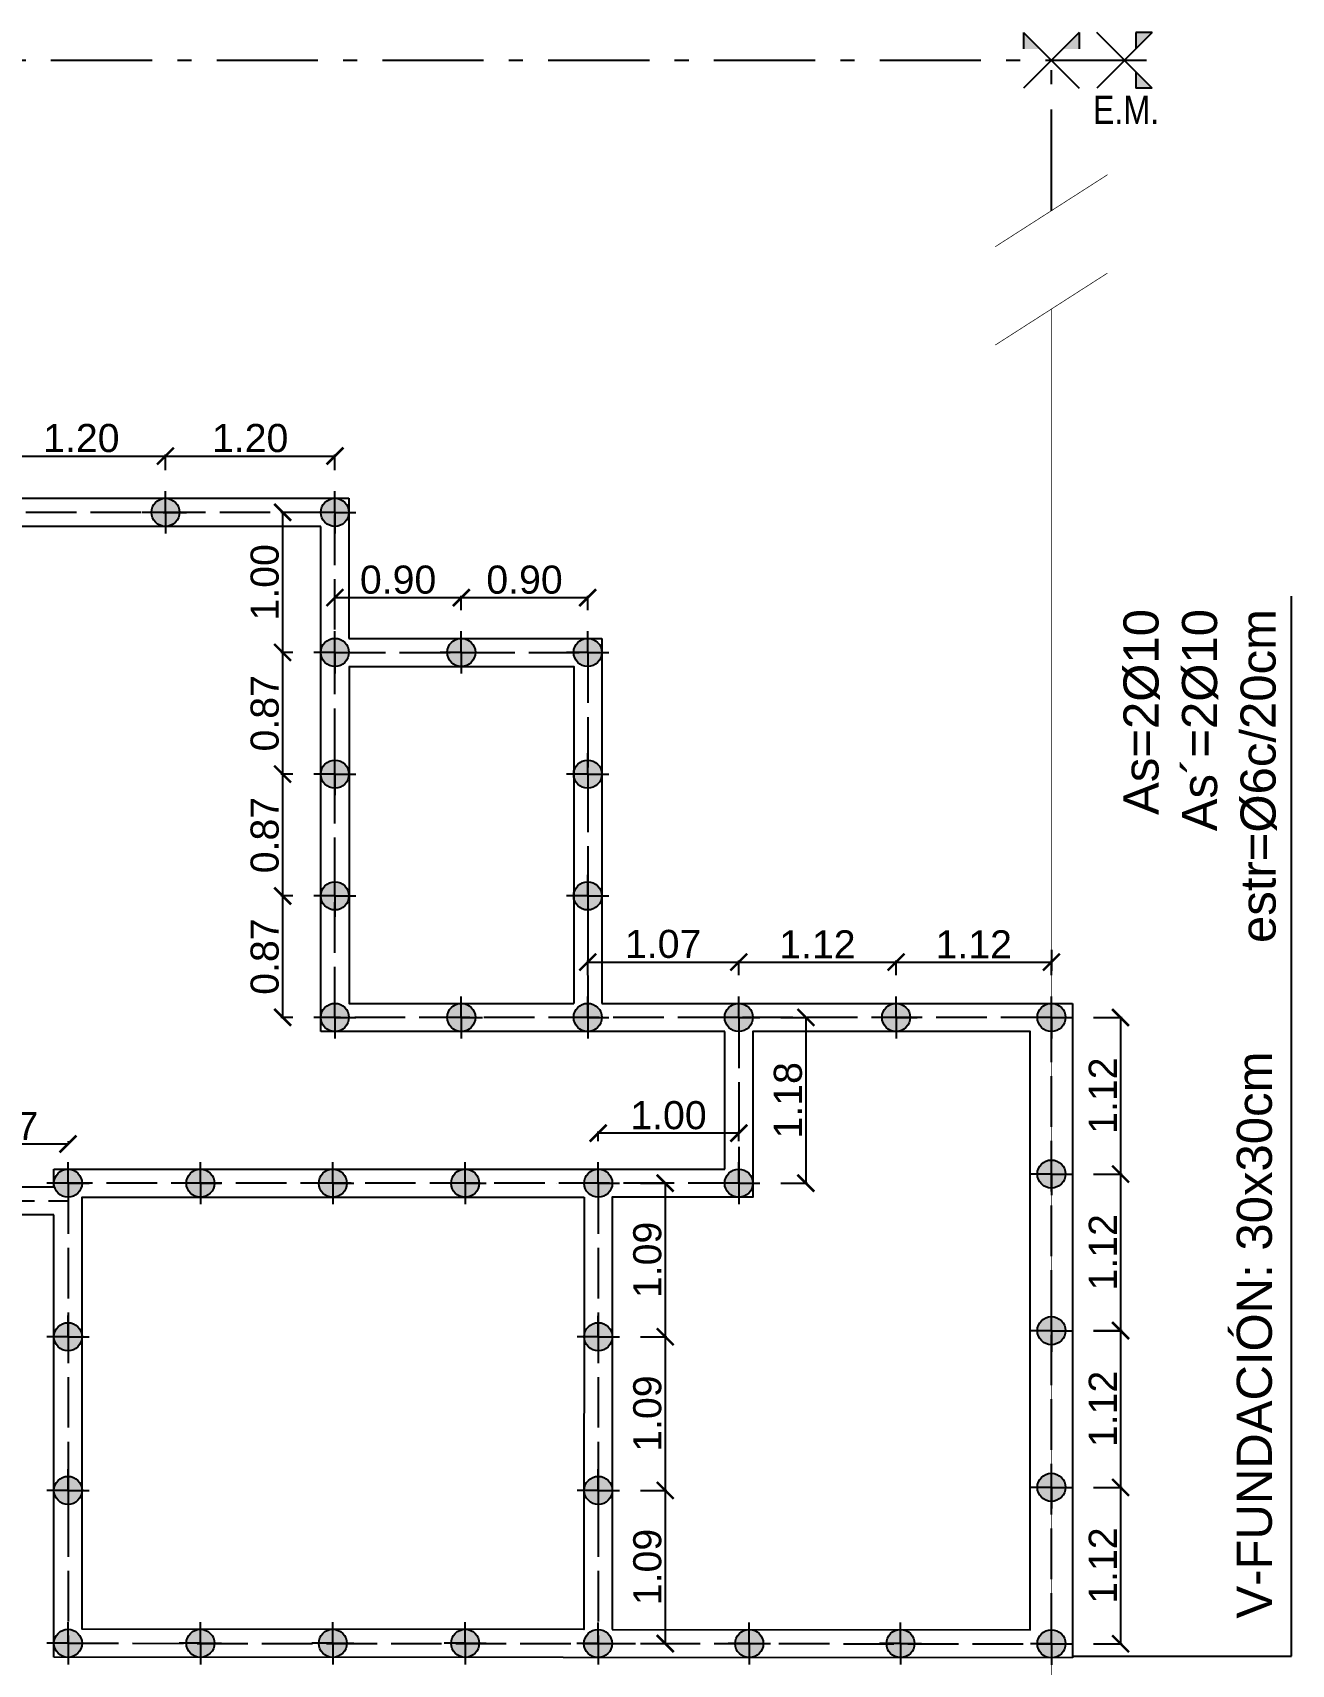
# Model space of a CAD drawing. Header units: millimetres. Extents: x 141 to 475, y -20 to 129.
# Drawn here: x 298.39 to 307.35, y 84.43 to 96.04 of the extents above; entities that cross this region are included whole.
import ezdxf

# ---------------------------------------------------------------- set-up
doc = ezdxf.new("R2010")
doc.units = ezdxf.units.MM
doc.header["$LTSCALE"] = 0.1
doc.header["$MEASUREMENT"] = 0
doc.header["$PDMODE"] = 3
doc.header["$PDSIZE"] = 0.1
for name, pattern in [('ACAD_ISO02W100', [15, 12, -3]), ('ACAD_ISO04W100', [30, 24, -3, 0, -3]), ('ACAD_ISO10W100', [18, 12, -3, 0, -3])]:
    doc.linetypes.add(name, pattern=pattern)
doc.layers.get('DEFPOINTS').update_dxf_attribs({"color": 1})
for name, color, linetype in [('11.Ejes', 1, 'ACAD_ISO04W100'), ('EJES', 6, 'Continuous'), ('Funadciones', 7, 'Continuous'), ('FUNDACIONES-COTAS', 3, 'Continuous'), ('FUNDACIONES-TEXTOS', 2, 'Continuous'), ('POLILINEA SUP', 150, 'Continuous'), ('vigas de encadenado', 2, 'Continuous')]:
    doc.layers.add(name, color=color, linetype=linetype)
doc.layers.add('CONT_MURO', color=3, linetype='Continuous', lineweight=0)
doc.styles.add('Arial20', font='arial.ttf', dxfattribs={"height": 0.2})
doc.styles.get("Standard").update_dxf_attribs({"font": 'arial.ttf'})
doc.dimstyles.new('COTA-1-100', dxfattribs={"dimtxt": 0.2, "dimasz": 0.12, "dimexe": 0.012, "dimexo": 0.15, "dimgap": 0.025, "dimtad": 1, "dimzin": 0, "dimdsep": 46, "dimtxsty": 'Arial20', "dimblk1": 'ARCHTICK', "dimblk2": 'ARCHTICK', "dimsah": 1, "dimcen": 0.09, "dimclrd": 256, "dimclre": 256, "dimclrt": 256, "dimazin": 0, "dimtfac": 1, "dimtofl": 0, "dimtmove": 2, "dimatfit": 3, "dimldrblk": 'ARCHTICK', "dimfxl": 1, "dimtolj": 1, "dimtzin": 0, "dimarcsym": 0})

# ---------------------------------------------------------------- blocks, each defined once
blk = doc.blocks.new('PILOTIN')
at = {"layer": 'Funadciones'}
blk.add_hatch(color=1, dxfattribs=at).paths.add_polyline_path([(231.332, 120.183, 1), (231.132, 120.183, 1)])
at = {"layer": '11.Ejes', "ltscale": 0.5}
for q in [(231.232, 120.333), (231.082, 120.183), (231.382, 120.183), (231.232, 120.033)]:
    blk.add_line((231.232, 120.183), q, dxfattribs=at)
at = {"layer": 'Funadciones', "color": 1}
blk.add_circle((231.232, 120.183), 0.1, dxfattribs=at)
blk = doc.blocks.new('_ARCHTICK')
at = {"color": 0, "linetype": 'ByBlock', "const_width": 0.15}
blk.add_lwpolyline([(-0.5, -0.5), (0.5, 0.5)], dxfattribs=at)
blk = doc.blocks.new('*D291')
at = {"layer": 'DEFPOINTS', "color": 0, "transparency": 16777216}
for p in [(299.335, 93.031), (298.137, 92.78), (299.335, 92.78)]:
    blk.add_point(p, dxfattribs=at)
at = {"layer": 'FUNDACIONES-COTAS', "lineweight": -2, "transparency": 16777216}
for p, q in [((298.137, 92.93), (298.137, 93.043)), ((299.335, 92.93), (299.335, 93.043)), ((298.137, 93.031), (299.335, 93.031))]:
    blk.add_line(p, q, dxfattribs=at)
at = {"layer": 'FUNDACIONES-COTAS', "lineweight": -2, "transparency": 16777216, "xscale": 0.12, "yscale": 0.12, "zscale": 0.12, "rotation": 180}
blk.add_blockref('_ARCHTICK', (298.137, 93.031), dxfattribs=at)
at = {"layer": 'FUNDACIONES-COTAS', "lineweight": -2, "transparency": 16777216, "xscale": 0.12, "yscale": 0.12, "zscale": 0.12}
blk.add_blockref('_ARCHTICK', (299.335, 93.031), dxfattribs=at)
at = {"layer": 'FUNDACIONES-COTAS', "transparency": 16777216, "insert": (298.736, 93.158), "char_height": 0.2, "attachment_point": 5, "style": 'Arial20'}
blk.add_mtext('\\A1;1.20', dxfattribs=at)
blk = doc.blocks.new('*D292')
at = {"layer": 'DEFPOINTS', "color": 0, "transparency": 16777216}
for p in [(300.541, 93.031), (299.335, 92.78), (300.541, 92.78)]:
    blk.add_point(p, dxfattribs=at)
at = {"layer": 'FUNDACIONES-COTAS', "lineweight": -2, "transparency": 16777216}
for p, q in [((299.335, 92.93), (299.335, 93.043)), ((300.541, 92.93), (300.541, 93.043)), ((299.335, 93.031), (300.541, 93.031))]:
    blk.add_line(p, q, dxfattribs=at)
at = {"layer": 'FUNDACIONES-COTAS', "lineweight": -2, "transparency": 16777216, "xscale": 0.12, "yscale": 0.12, "zscale": 0.12, "rotation": 180}
blk.add_blockref('_ARCHTICK', (299.335, 93.031), dxfattribs=at)
at = {"layer": 'FUNDACIONES-COTAS', "lineweight": -2, "transparency": 16777216, "xscale": 0.12, "yscale": 0.12, "zscale": 0.12}
blk.add_blockref('_ARCHTICK', (300.541, 93.031), dxfattribs=at)
at = {"layer": 'FUNDACIONES-COTAS', "transparency": 16777216, "insert": (299.938, 93.158), "char_height": 0.2, "attachment_point": 5, "style": 'Arial20'}
blk.add_mtext('\\A1;1.20', dxfattribs=at)
blk = doc.blocks.new('*D293')
at = {"layer": 'DEFPOINTS', "color": 0, "transparency": 16777216}
for p in [(300.391, 92.63), (300.169, 91.633), (300.391, 91.633)]:
    blk.add_point(p, dxfattribs=at)
at = {"layer": 'FUNDACIONES-COTAS', "lineweight": -2, "transparency": 16777216}
for p, q in [((300.241, 92.63), (300.157, 92.63)), ((300.169, 92.63), (300.169, 91.633)), ((300.241, 91.633), (300.157, 91.633))]:
    blk.add_line(p, q, dxfattribs=at)
at = {"layer": 'FUNDACIONES-COTAS', "lineweight": -2, "transparency": 16777216, "xscale": 0.12, "yscale": 0.12, "zscale": 0.12}
for p, rotation in [((300.169, 92.63), 90), ((300.169, 91.633), 270)]:
    blk.add_blockref('_ARCHTICK', p, dxfattribs=dict(at, rotation=rotation))
at = {"layer": 'FUNDACIONES-COTAS', "transparency": 16777216, "insert": (300.042, 92.132), "char_height": 0.2, "attachment_point": 5, "rotation": 90, "style": 'Arial20'}
blk.add_mtext('\\A1;1.00', dxfattribs=at)
blk = doc.blocks.new('*D294')
at = {"layer": 'DEFPOINTS', "color": 0, "transparency": 16777216}
for p in [(300.391, 91.633), (300.169, 90.767), (300.391, 90.767)]:
    blk.add_point(p, dxfattribs=at)
at = {"layer": 'FUNDACIONES-COTAS', "lineweight": -2, "transparency": 16777216}
for p, q in [((300.241, 91.633), (300.157, 91.633)), ((300.169, 91.633), (300.169, 90.767)), ((300.241, 90.767), (300.157, 90.767))]:
    blk.add_line(p, q, dxfattribs=at)
at = {"layer": 'FUNDACIONES-COTAS', "lineweight": -2, "transparency": 16777216, "xscale": 0.12, "yscale": 0.12, "zscale": 0.12}
for p, rotation in [((300.169, 91.633), 90), ((300.169, 90.767), 270)]:
    blk.add_blockref('_ARCHTICK', p, dxfattribs=dict(at, rotation=rotation))
at = {"layer": 'FUNDACIONES-COTAS', "transparency": 16777216, "insert": (300.042, 91.2), "char_height": 0.2, "attachment_point": 5, "rotation": 90, "style": 'Arial20'}
blk.add_mtext('\\A1;0.87', dxfattribs=at)
blk = doc.blocks.new('*D295')
at = {"layer": 'DEFPOINTS', "color": 0, "transparency": 16777216}
for p in [(300.391, 90.767), (300.169, 89.9), (300.391, 89.9)]:
    blk.add_point(p, dxfattribs=at)
at = {"layer": 'FUNDACIONES-COTAS', "lineweight": -2, "transparency": 16777216}
for p, q in [((300.241, 90.767), (300.157, 90.767)), ((300.169, 90.767), (300.169, 89.9)), ((300.241, 89.9), (300.157, 89.9))]:
    blk.add_line(p, q, dxfattribs=at)
at = {"layer": 'FUNDACIONES-COTAS', "lineweight": -2, "transparency": 16777216, "xscale": 0.12, "yscale": 0.12, "zscale": 0.12}
for p, rotation in [((300.169, 90.767), 90), ((300.169, 89.9), 270)]:
    blk.add_blockref('_ARCHTICK', p, dxfattribs=dict(at, rotation=rotation))
at = {"layer": 'FUNDACIONES-COTAS', "transparency": 16777216, "insert": (300.042, 90.333), "char_height": 0.2, "attachment_point": 5, "rotation": 90, "style": 'Arial20'}
blk.add_mtext('\\A1;0.87', dxfattribs=at)
blk = doc.blocks.new('*D296')
at = {"layer": 'DEFPOINTS', "color": 0, "transparency": 16777216}
for p in [(300.391, 89.9), (300.169, 89.035), (300.391, 89.035)]:
    blk.add_point(p, dxfattribs=at)
at = {"layer": 'FUNDACIONES-COTAS', "lineweight": -2, "transparency": 16777216}
for p, q in [((300.241, 89.9), (300.157, 89.9)), ((300.169, 89.9), (300.169, 89.035)), ((300.241, 89.035), (300.157, 89.035))]:
    blk.add_line(p, q, dxfattribs=at)
at = {"layer": 'FUNDACIONES-COTAS', "lineweight": -2, "transparency": 16777216, "xscale": 0.12, "yscale": 0.12, "zscale": 0.12}
for p, rotation in [((300.169, 89.9), 90), ((300.169, 89.035), 270)]:
    blk.add_blockref('_ARCHTICK', p, dxfattribs=dict(at, rotation=rotation))
at = {"layer": 'FUNDACIONES-COTAS', "transparency": 16777216, "insert": (300.042, 89.468), "char_height": 0.2, "attachment_point": 5, "rotation": 90, "style": 'Arial20'}
blk.add_mtext('\\A1;0.87', dxfattribs=at)
blk = doc.blocks.new('*D297')
at = {"layer": 'DEFPOINTS', "color": 0, "transparency": 16777216}
for p in [(301.441, 92.023), (300.541, 91.783), (301.441, 91.783)]:
    blk.add_point(p, dxfattribs=at)
at = {"layer": 'FUNDACIONES-COTAS', "lineweight": -2, "transparency": 16777216}
for p, q in [((300.541, 91.933), (300.541, 92.035)), ((300.541, 92.023), (301.441, 92.023)), ((301.441, 91.933), (301.441, 92.035))]:
    blk.add_line(p, q, dxfattribs=at)
at = {"layer": 'FUNDACIONES-COTAS', "lineweight": -2, "transparency": 16777216, "xscale": 0.12, "yscale": 0.12, "zscale": 0.12, "rotation": 180}
blk.add_blockref('_ARCHTICK', (300.541, 92.023), dxfattribs=at)
at = {"layer": 'FUNDACIONES-COTAS', "lineweight": -2, "transparency": 16777216, "xscale": 0.12, "yscale": 0.12, "zscale": 0.12}
blk.add_blockref('_ARCHTICK', (301.441, 92.023), dxfattribs=at)
at = {"layer": 'FUNDACIONES-COTAS', "transparency": 16777216, "insert": (300.991, 92.15), "char_height": 0.2, "attachment_point": 5, "style": 'Arial20'}
blk.add_mtext('\\A1;0.90', dxfattribs=at)
blk = doc.blocks.new('*D298')
at = {"layer": 'DEFPOINTS', "color": 0, "transparency": 16777216}
for p in [(302.341, 92.023), (301.441, 91.783), (302.341, 91.783)]:
    blk.add_point(p, dxfattribs=at)
at = {"layer": 'FUNDACIONES-COTAS', "lineweight": -2, "transparency": 16777216}
for p, q in [((301.441, 91.933), (301.441, 92.035)), ((301.441, 92.023), (302.341, 92.023)), ((302.341, 91.933), (302.341, 92.035))]:
    blk.add_line(p, q, dxfattribs=at)
at = {"layer": 'FUNDACIONES-COTAS', "lineweight": -2, "transparency": 16777216, "xscale": 0.12, "yscale": 0.12, "zscale": 0.12, "rotation": 180}
blk.add_blockref('_ARCHTICK', (301.441, 92.023), dxfattribs=at)
at = {"layer": 'FUNDACIONES-COTAS', "lineweight": -2, "transparency": 16777216, "xscale": 0.12, "yscale": 0.12, "zscale": 0.12}
blk.add_blockref('_ARCHTICK', (302.341, 92.023), dxfattribs=at)
at = {"layer": 'FUNDACIONES-COTAS', "transparency": 16777216, "insert": (301.891, 92.15), "char_height": 0.2, "attachment_point": 5, "style": 'Arial20'}
blk.add_mtext('\\A1;0.90', dxfattribs=at)
blk = doc.blocks.new('*D299')
at = {"layer": 'DEFPOINTS', "color": 0, "transparency": 16777216}
for p in [(303.416, 89.429), (302.341, 89.185), (303.416, 89.185)]:
    blk.add_point(p, dxfattribs=at)
at = {"layer": 'FUNDACIONES-COTAS', "lineweight": -2, "transparency": 16777216}
for p, q in [((302.341, 89.335), (302.341, 89.441)), ((303.416, 89.335), (303.416, 89.441)), ((302.341, 89.429), (303.416, 89.429))]:
    blk.add_line(p, q, dxfattribs=at)
at = {"layer": 'FUNDACIONES-COTAS', "lineweight": -2, "transparency": 16777216, "xscale": 0.12, "yscale": 0.12, "zscale": 0.12, "rotation": 180}
blk.add_blockref('_ARCHTICK', (302.341, 89.429), dxfattribs=at)
at = {"layer": 'FUNDACIONES-COTAS', "lineweight": -2, "transparency": 16777216, "xscale": 0.12, "yscale": 0.12, "zscale": 0.12}
blk.add_blockref('_ARCHTICK', (303.416, 89.429), dxfattribs=at)
at = {"layer": 'FUNDACIONES-COTAS', "transparency": 16777216, "insert": (302.878, 89.557), "char_height": 0.2, "attachment_point": 5, "style": 'Arial20'}
blk.add_mtext('\\A1;1.07', dxfattribs=at)
blk = doc.blocks.new('*D300')
at = {"layer": 'DEFPOINTS', "color": 0, "transparency": 16777216}
for p in [(304.536, 89.429), (303.416, 89.185), (304.536, 89.185)]:
    blk.add_point(p, dxfattribs=at)
at = {"layer": 'FUNDACIONES-COTAS', "lineweight": -2, "transparency": 16777216}
for p, q in [((303.416, 89.335), (303.416, 89.441)), ((304.536, 89.335), (304.536, 89.441)), ((303.416, 89.429), (304.536, 89.429))]:
    blk.add_line(p, q, dxfattribs=at)
at = {"layer": 'FUNDACIONES-COTAS', "lineweight": -2, "transparency": 16777216, "xscale": 0.12, "yscale": 0.12, "zscale": 0.12, "rotation": 180}
blk.add_blockref('_ARCHTICK', (303.416, 89.429), dxfattribs=at)
at = {"layer": 'FUNDACIONES-COTAS', "lineweight": -2, "transparency": 16777216, "xscale": 0.12, "yscale": 0.12, "zscale": 0.12}
blk.add_blockref('_ARCHTICK', (304.536, 89.429), dxfattribs=at)
at = {"layer": 'FUNDACIONES-COTAS', "transparency": 16777216, "insert": (303.976, 89.555), "char_height": 0.2, "width": 0.46207, "attachment_point": 5, "style": 'Arial20'}
blk.add_mtext('\\A1;1.12', dxfattribs=at)
blk = doc.blocks.new('*D301')
at = {"layer": 'DEFPOINTS', "color": 0, "transparency": 16777216}
for p in [(305.642, 89.429), (304.536, 89.185), (305.642, 89.185)]:
    blk.add_point(p, dxfattribs=at)
at = {"layer": 'FUNDACIONES-COTAS', "lineweight": -2, "transparency": 16777216}
for p, q in [((304.536, 89.335), (304.536, 89.441)), ((305.642, 89.335), (305.642, 89.441)), ((304.536, 89.429), (305.642, 89.429))]:
    blk.add_line(p, q, dxfattribs=at)
at = {"layer": 'FUNDACIONES-COTAS', "lineweight": -2, "transparency": 16777216, "xscale": 0.12, "yscale": 0.12, "zscale": 0.12, "rotation": 180}
blk.add_blockref('_ARCHTICK', (304.536, 89.429), dxfattribs=at)
at = {"layer": 'FUNDACIONES-COTAS', "lineweight": -2, "transparency": 16777216, "xscale": 0.12, "yscale": 0.12, "zscale": 0.12}
blk.add_blockref('_ARCHTICK', (305.642, 89.429), dxfattribs=at)
at = {"layer": 'FUNDACIONES-COTAS', "transparency": 16777216, "insert": (305.089, 89.555), "char_height": 0.2, "attachment_point": 5, "style": 'Arial20'}
blk.add_mtext('\\A1;1.12', dxfattribs=at)
blk = doc.blocks.new('*D302')
at = {"layer": 'DEFPOINTS', "color": 0, "transparency": 16777216}
for p in [(305.792, 89.035), (305.792, 87.92), (306.134, 87.92)]:
    blk.add_point(p, dxfattribs=at)
at = {"layer": 'FUNDACIONES-COTAS', "lineweight": -2, "transparency": 16777216}
for p, q in [((305.942, 89.035), (306.146, 89.035)), ((306.134, 89.035), (306.134, 87.92)), ((305.942, 87.92), (306.146, 87.92))]:
    blk.add_line(p, q, dxfattribs=at)
at = {"layer": 'FUNDACIONES-COTAS', "lineweight": -2, "transparency": 16777216, "xscale": 0.12, "yscale": 0.12, "zscale": 0.12}
for p, rotation in [((306.134, 89.035), 90), ((306.134, 87.92), 270)]:
    blk.add_blockref('_ARCHTICK', p, dxfattribs=dict(at, rotation=rotation))
at = {"layer": 'FUNDACIONES-COTAS', "transparency": 16777216, "insert": (306.008, 88.478), "char_height": 0.2, "attachment_point": 5, "rotation": 90, "style": 'Arial20'}
blk.add_mtext('\\A1;1.12', dxfattribs=at)
blk = doc.blocks.new('*D303')
at = {"layer": 'DEFPOINTS', "color": 0, "transparency": 16777216}
for p in [(305.791, 87.92), (305.791, 86.806), (306.134, 86.806)]:
    blk.add_point(p, dxfattribs=at)
at = {"layer": 'FUNDACIONES-COTAS', "lineweight": -2, "transparency": 16777216}
for p, q in [((305.941, 87.92), (306.146, 87.92)), ((306.134, 87.92), (306.134, 86.806)), ((305.941, 86.806), (306.146, 86.806))]:
    blk.add_line(p, q, dxfattribs=at)
at = {"layer": 'FUNDACIONES-COTAS', "lineweight": -2, "transparency": 16777216, "xscale": 0.12, "yscale": 0.12, "zscale": 0.12}
for p, rotation in [((306.134, 87.92), 90), ((306.134, 86.806), 270)]:
    blk.add_blockref('_ARCHTICK', p, dxfattribs=dict(at, rotation=rotation))
at = {"layer": 'FUNDACIONES-COTAS', "transparency": 16777216, "insert": (306.008, 87.363), "char_height": 0.2, "attachment_point": 5, "rotation": 90, "style": 'Arial20'}
blk.add_mtext('\\A1;1.12', dxfattribs=at)
blk = doc.blocks.new('*D304')
at = {"layer": 'DEFPOINTS', "color": 0, "transparency": 16777216}
for p in [(305.792, 86.805), (305.792, 85.69), (306.134, 85.69)]:
    blk.add_point(p, dxfattribs=at)
at = {"layer": 'FUNDACIONES-COTAS', "lineweight": -2, "transparency": 16777216}
for p, q in [((305.942, 86.805), (306.146, 86.805)), ((306.134, 86.805), (306.134, 85.69)), ((305.942, 85.69), (306.146, 85.69))]:
    blk.add_line(p, q, dxfattribs=at)
at = {"layer": 'FUNDACIONES-COTAS', "lineweight": -2, "transparency": 16777216, "xscale": 0.12, "yscale": 0.12, "zscale": 0.12}
for p, rotation in [((306.134, 86.805), 90), ((306.134, 85.69), 270)]:
    blk.add_blockref('_ARCHTICK', p, dxfattribs=dict(at, rotation=rotation))
at = {"layer": 'FUNDACIONES-COTAS', "transparency": 16777216, "insert": (306.008, 86.248), "char_height": 0.2, "attachment_point": 5, "rotation": 90, "style": 'Arial20'}
blk.add_mtext('\\A1;1.12', dxfattribs=at)
blk = doc.blocks.new('*D305')
at = {"layer": 'DEFPOINTS', "color": 0, "transparency": 16777216}
for p in [(305.791, 85.69), (305.791, 84.577), (306.134, 84.577)]:
    blk.add_point(p, dxfattribs=at)
at = {"layer": 'FUNDACIONES-COTAS', "lineweight": -2, "transparency": 16777216}
for p, q in [((305.941, 85.69), (306.146, 85.69)), ((306.134, 85.69), (306.134, 84.577)), ((305.941, 84.577), (306.146, 84.577))]:
    blk.add_line(p, q, dxfattribs=at)
at = {"layer": 'FUNDACIONES-COTAS', "lineweight": -2, "transparency": 16777216, "xscale": 0.12, "yscale": 0.12, "zscale": 0.12}
for p, rotation in [((306.134, 85.69), 90), ((306.134, 84.577), 270)]:
    blk.add_blockref('_ARCHTICK', p, dxfattribs=dict(at, rotation=rotation))
at = {"layer": 'FUNDACIONES-COTAS', "transparency": 16777216, "insert": (306.008, 85.133), "char_height": 0.2, "attachment_point": 5, "rotation": 90, "style": 'Arial20'}
blk.add_mtext('\\A1;1.12', dxfattribs=at)
blk = doc.blocks.new('*D309')
at = {"layer": 'DEFPOINTS', "color": 0, "transparency": 16777216}
for p in [(303.566, 89.035), (303.566, 87.855), (303.894, 87.855)]:
    blk.add_point(p, dxfattribs=at)
at = {"layer": 'FUNDACIONES-COTAS', "lineweight": -2, "transparency": 16777216}
for p, q in [((303.716, 89.035), (303.906, 89.035)), ((303.894, 89.035), (303.894, 87.855)), ((303.716, 87.855), (303.906, 87.855))]:
    blk.add_line(p, q, dxfattribs=at)
at = {"layer": 'FUNDACIONES-COTAS', "lineweight": -2, "transparency": 16777216, "xscale": 0.12, "yscale": 0.12, "zscale": 0.12}
for p, rotation in [((303.894, 89.035), 90), ((303.894, 87.855), 270)]:
    blk.add_blockref('_ARCHTICK', p, dxfattribs=dict(at, rotation=rotation))
at = {"layer": 'FUNDACIONES-COTAS', "transparency": 16777216, "insert": (303.767, 88.445), "char_height": 0.2, "attachment_point": 5, "rotation": 90, "style": 'Arial20'}
blk.add_mtext('\\A1;1.18', dxfattribs=at)
blk = doc.blocks.new('*D310')
at = {"layer": 'DEFPOINTS', "color": 0, "transparency": 16777216}
for p in [(302.416, 88.211), (302.416, 88.005), (303.416, 88.005)]:
    blk.add_point(p, dxfattribs=at)
at = {"layer": 'FUNDACIONES-COTAS', "lineweight": -2, "transparency": 16777216}
for p, q in [((302.416, 88.155), (302.416, 88.223)), ((303.416, 88.211), (302.416, 88.211)), ((303.416, 88.155), (303.416, 88.223))]:
    blk.add_line(p, q, dxfattribs=at)
at = {"layer": 'FUNDACIONES-COTAS', "lineweight": -2, "transparency": 16777216, "xscale": 0.12, "yscale": 0.12, "zscale": 0.12, "rotation": 180}
blk.add_blockref('_ARCHTICK', (302.416, 88.211), dxfattribs=at)
at = {"layer": 'FUNDACIONES-COTAS', "lineweight": -2, "transparency": 16777216, "xscale": 0.12, "yscale": 0.12, "zscale": 0.12}
blk.add_blockref('_ARCHTICK', (303.416, 88.211), dxfattribs=at)
at = {"layer": 'FUNDACIONES-COTAS', "transparency": 16777216, "insert": (302.916, 88.338), "char_height": 0.2, "attachment_point": 5, "style": 'Arial20'}
blk.add_mtext('\\A1;1.00', dxfattribs=at)
blk = doc.blocks.new('*D311')
at = {"layer": 'DEFPOINTS', "color": 0, "transparency": 16777216}
for p in [(302.566, 87.855), (302.566, 86.762), (302.893, 86.762)]:
    blk.add_point(p, dxfattribs=at)
at = {"layer": 'FUNDACIONES-COTAS', "lineweight": -2, "transparency": 16777216}
for p, q in [((302.716, 87.855), (302.905, 87.855)), ((302.893, 87.855), (302.893, 86.762)), ((302.716, 86.762), (302.905, 86.762))]:
    blk.add_line(p, q, dxfattribs=at)
at = {"layer": 'FUNDACIONES-COTAS', "lineweight": -2, "transparency": 16777216, "xscale": 0.12, "yscale": 0.12, "zscale": 0.12}
for p, rotation in [((302.893, 87.855), 90), ((302.893, 86.762), 270)]:
    blk.add_blockref('_ARCHTICK', p, dxfattribs=dict(at, rotation=rotation))
at = {"layer": 'FUNDACIONES-COTAS', "transparency": 16777216, "insert": (302.766, 87.309), "char_height": 0.2, "attachment_point": 5, "rotation": 90, "style": 'Arial20'}
blk.add_mtext('\\A1;1.09', dxfattribs=at)
blk = doc.blocks.new('*D312')
at = {"layer": 'DEFPOINTS', "color": 0, "transparency": 16777216}
for p in [(302.566, 86.762), (302.566, 85.668), (302.893, 85.668)]:
    blk.add_point(p, dxfattribs=at)
at = {"layer": 'FUNDACIONES-COTAS', "lineweight": -2, "transparency": 16777216}
for p, q in [((302.716, 86.762), (302.905, 86.762)), ((302.893, 86.762), (302.893, 85.668)), ((302.716, 85.668), (302.905, 85.668))]:
    blk.add_line(p, q, dxfattribs=at)
at = {"layer": 'FUNDACIONES-COTAS', "lineweight": -2, "transparency": 16777216, "xscale": 0.12, "yscale": 0.12, "zscale": 0.12}
for p, rotation in [((302.893, 86.762), 90), ((302.893, 85.668), 270)]:
    blk.add_blockref('_ARCHTICK', p, dxfattribs=dict(at, rotation=rotation))
at = {"layer": 'FUNDACIONES-COTAS', "transparency": 16777216, "insert": (302.766, 86.215), "char_height": 0.2, "attachment_point": 5, "rotation": 90, "style": 'Arial20'}
blk.add_mtext('\\A1;1.09', dxfattribs=at)
blk = doc.blocks.new('*D313')
at = {"layer": 'DEFPOINTS', "color": 0, "transparency": 16777216}
for p in [(302.566, 85.668), (302.566, 84.578), (302.893, 84.578)]:
    blk.add_point(p, dxfattribs=at)
at = {"layer": 'FUNDACIONES-COTAS', "lineweight": -2, "transparency": 16777216}
for p, q in [((302.716, 85.668), (302.905, 85.668)), ((302.893, 85.668), (302.893, 84.578)), ((302.716, 84.578), (302.905, 84.578))]:
    blk.add_line(p, q, dxfattribs=at)
at = {"layer": 'FUNDACIONES-COTAS', "lineweight": -2, "transparency": 16777216, "xscale": 0.12, "yscale": 0.12, "zscale": 0.12}
for p, rotation in [((302.893, 85.668), 90), ((302.893, 84.578), 270)]:
    blk.add_blockref('_ARCHTICK', p, dxfattribs=dict(at, rotation=rotation))
at = {"layer": 'FUNDACIONES-COTAS', "transparency": 16777216, "insert": (302.766, 85.123), "char_height": 0.2, "attachment_point": 5, "rotation": 90, "style": 'Arial20'}
blk.add_mtext('\\A1;1.09', dxfattribs=at)
blk = doc.blocks.new('*D318')
at = {"layer": 'DEFPOINTS', "color": 0, "transparency": 16777216}
for p in [(297.676, 88.134), (297.676, 88.005), (298.641, 88.005)]:
    blk.add_point(p, dxfattribs=at)
at = {"layer": 'FUNDACIONES-COTAS', "lineweight": -2, "transparency": 16777216}
for p, q in [((297.676, 88.155), (297.676, 88.146)), ((298.641, 88.134), (297.676, 88.134)), ((298.641, 88.155), (298.641, 88.146))]:
    blk.add_line(p, q, dxfattribs=at)
at = {"layer": 'FUNDACIONES-COTAS', "lineweight": -2, "transparency": 16777216, "xscale": 0.12, "yscale": 0.12, "zscale": 0.12, "rotation": 180}
blk.add_blockref('_ARCHTICK', (297.676, 88.134), dxfattribs=at)
at = {"layer": 'FUNDACIONES-COTAS', "lineweight": -2, "transparency": 16777216, "xscale": 0.12, "yscale": 0.12, "zscale": 0.12}
blk.add_blockref('_ARCHTICK', (298.641, 88.134), dxfattribs=at)
at = {"layer": 'FUNDACIONES-COTAS', "transparency": 16777216, "insert": (298.158, 88.261), "char_height": 0.2, "attachment_point": 5, "style": 'Arial20'}
blk.add_mtext('\\A1;0.97', dxfattribs=at)

msp = doc.modelspace()

# ---------------------------------------------------------------- hatches: boundary and pattern name
at = {"layer": 'EJES', "linetype": 'ACAD_ISO10W100', "ltscale": 0.6}
h = msp.add_hatch(color=256, dxfattribs=at)
h.dxf.hatch_style = 1
h.paths.add_polyline_path([(305.5604, 95.9284), (305.4441, 96.0448), (305.4441, 95.9284)])
h.paths.add_polyline_path([(305.8401, 96.0448), (305.7237, 95.9284), (305.8401, 95.9284)])
h = msp.add_hatch(color=256, dxfattribs=at)
h.dxf.hatch_style = 1
h.paths.add_polyline_path([(306.2441, 95.9284), (306.3604, 96.0448), (306.2441, 96.0448)])
h.paths.add_polyline_path([(306.3604, 95.6488), (306.2441, 95.7651), (306.2441, 95.6488)])

# ---------------------------------------------------------------- linework, layer by layer
at = {"layer": '11.Ejes', "ltscale": 0.5}
for p, q in [((299.3189, 92.6301), (299.1689, 92.6301)), ((299.3189, 92.6301), (299.4689, 92.6301)), ((300.541, 91.6333), (300.541, 91.7833)), ((300.541, 91.6333), (300.541, 91.4833)), ((305.642, 89.5169), (305.642, 89.3669))]:
    msp.add_line(p, q, dxfattribs=at)
at = {"layer": 'CONT_MURO'}
msp.add_line((300.841, 88.9342), (300.841, 88.9349), dxfattribs=at)
at = {"layer": 'EJES', "linetype": 'ACAD_ISO10W100', "ltscale": 0.6}
for p, q in [((305.8401, 96.0448), (305.4441, 95.6488)), ((305.8401, 96.0448), (305.4441, 95.6488)), ((305.4441, 96.0448), (305.8401, 95.6488)), ((305.4441, 96.0448), (305.4441, 95.9284)), ((305.8401, 96.0448), (305.8401, 95.9284)), ((306.3604, 95.6488), (305.9645, 96.0448)), ((306.3604, 95.6488), (305.9645, 96.0448)), ((306.3604, 96.0448), (305.9645, 95.6488)), ((306.2441, 96.0448), (306.2441, 95.9284)), ((306.3604, 96.0448), (306.2441, 96.0448)), ((306.3197, 95.8468), (294.8962, 95.8468)), ((305.6421, 94.7774), (305.6421, 95.8468)), ((306.2441, 95.7651), (306.2441, 95.6488)), ((306.3604, 95.6488), (306.2441, 95.6488))]:
    msp.add_line(p, q, dxfattribs=at)
at = {"layer": 'EJES', "linetype": 'ACAD_ISO10W100', "ltscale": 0.6, "const_width": 0.005}
for points in [[(306.0421, 95.0339), (305.2421, 94.5208)], [(306.042, 94.3338), (305.242, 93.8207)], [(305.642, 94.0772), (305.642, 81.0286), (305.642, 81.0286)]]:
    msp.add_lwpolyline(points, dxfattribs=at)
at = {"layer": 'FUNDACIONES-TEXTOS'}
for p, q in [((307.3502, 84.4893), (307.3502, 92.0342)), ((305.791, 84.4893), (307.3502, 84.4893))]:
    msp.add_line(p, q, dxfattribs=at)
at = {"layer": 'POLILINEA SUP', "linetype": 'ACAD_ISO02W100', "ltscale": 0.3}
for p, q in [((300.541, 92.6301), (295.7424, 92.6301)), ((300.541, 89.0351), (300.541, 92.6301)), ((300.541, 91.6333), (302.341, 91.6333)), ((302.341, 91.6333), (302.341, 89.0351)), ((305.642, 89.0352), (300.541, 89.0351)), ((303.416, 89.0349), (303.416, 87.8551)), ((305.642, 84.5766), (305.642, 89.0352)), ((303.416, 87.8551), (298.641, 87.8551)), ((298.641, 87.8551), (298.641, 84.58)), ((302.4159, 87.8551), (302.4143, 84.5782)), ((295.7424, 87.7301), (298.641, 87.7301)), ((298.641, 84.58), (305.642, 84.5766))]:
    msp.add_line(p, q, dxfattribs=at)
at = {"layer": 'POLILINEA SUP', "linetype": 'ACAD_ISO02W100', "ltscale": 10}
for p, q in [((302.1159, 87.8552), (302.1159, 87.8551)), ((305.642, 84.8766), (305.6421, 84.8766)), ((305.192, 84.5766), (305.192, 84.5768))]:
    msp.add_line(p, q, dxfattribs=at)
at = {"layer": 'vigas de encadenado'}
for p, q in [((295.6424, 92.7301), (300.641, 92.7301)), ((300.641, 92.7301), (300.641, 91.7333)), ((300.441, 92.5301), (295.8424, 92.5301)), ((300.441, 91.5333), (300.441, 92.5301)), ((300.641, 91.7333), (302.441, 91.7333)), ((302.441, 91.7333), (302.441, 89.1349)), ((300.441, 88.9349), (300.441, 91.5333)), ((302.441, 89.1349), (305.791, 89.1349)), ((305.791, 89.1349), (305.791, 84.4765)), ((303.316, 88.9349), (300.441, 88.9349)), ((303.316, 87.9551), (303.316, 88.9349)), ((298.541, 87.8301), (298.541, 87.9551)), ((298.541, 87.9551), (303.316, 87.9551)), ((295.8424, 87.8301), (298.541, 87.8301)), ((298.541, 87.6301), (295.8424, 87.6301)), ((298.541, 84.4801), (298.541, 87.6301)), ((305.791, 84.4765), (298.541, 84.4801))]:
    msp.add_line(p, q, dxfattribs=at)
for points in [[(300.641, 91.5333), (302.241, 91.5333), (302.241, 89.1351)], [(300.642, 91.5333), (300.642, 89.1351), (302.241, 89.1351)]]:
    msp.add_lwpolyline(points, dxfattribs=at)
for points in [[(302.5144, 84.6781), (305.491, 84.6767), (305.491, 88.9349), (303.516, 88.9349), (303.516, 87.7551), (302.5159, 87.7551)], [(302.3159, 87.7551), (302.3144, 84.6782), (298.741, 84.68), (298.741, 87.7551)]]:
    msp.add_lwpolyline(points, close=True, dxfattribs=at)

# ---------------------------------------------------------------- block references
at = {"layer": 'POLILINEA SUP'}
for p in [(68.1029, -27.553), (69.309, -27.553), (69.309, -28.5498), (70.209, -28.5498), (71.109, -28.5498), (69.309, -29.4164), (71.109, -29.4164), (69.309, -30.2831), (71.109, -30.2831), (69.309, -31.1479), (70.209, -31.1479), (71.109, -31.1479), (72.184, -31.1481), (73.304, -31.1481), (74.41, -31.1479), (74.41, -32.2629), (67.4091, -32.328), (68.3515, -32.328), (69.294, -32.328), (70.2365, -32.328), (71.184, -32.328), (72.184, -32.328), (67.4091, -33.4209), (71.184, -33.421), (74.41, -33.3779), (74.41, -34.4929), (67.4091, -34.5146), (71.184, -34.5146), (67.409, -35.603), (68.3515, -35.603), (69.294, -35.603), (70.2365, -35.603), (71.1824, -35.6049), (72.259, -35.6049), (73.3357, -35.6049), (74.41, -35.6065)]:
    msp.add_blockref('PILOTIN', p, dxfattribs=at)

# ---------------------------------------------------------------- texts
at = {"layer": 'EJES', "linetype": 'ACAD_ISO10W100', "ltscale": 0.6, "insert": (306.1735, 95.5951), "char_height": 0.2, "width": 1.294531, "attachment_point": 2}
msp.add_mtext('{\\fArial Narrow|b0|i0|c0|p34;E.M.}', dxfattribs=at)
at = {"layer": 'FUNDACIONES-TEXTOS', "char_height": 0.25, "width": 5.804333, "attachment_point": 3, "rotation": 90}
for s, insert in [('{\\fArial|b0|i0|c0|p34;As=2\\fArial|b0|i0|c238|p34;%%C\\fArial|b0|i0|c0|p34;10\\PAs´=2\\fArial|b0|i0|c238|p34;%%C\\fArial|b0|i0|c0|p34;10\\Pestr=\\fArial|b0|i0|c238|p34;%%C\\fArial|b0|i0|c0|p34;6c/20cm} ', (306.1547, 91.942)), ('{\\fArial|b0|i0|c238|p34;V\\fArial|b0|i0|c0|p34;-FUNDACIÓN\\fArial|b0|i0|c238|p34;: \\fArial|b0|i0|c0|p34;30\\fArial|b0|i0|c238|p34;x\\fArial|b0|i0|c0|p34;3\\fArial|b0|i0|c238|p34;0cm\\P} ', (306.9614, 88.792))]:
    msp.add_mtext(s, dxfattribs=dict(at, insert=insert))

# ---------------------------------------------------------------- dimensions: what is measured, and where the dimension line sits
at = {"layer": 'FUNDACIONES-COTAS'}
for base, p1, p2, picture, middle in [((299.3349, 93.0309), (298.1374, 92.7801), (299.3349, 92.7801), '*D291', (298.7361, 93.1581)), ((301.441, 92.0227), (300.541, 91.7833), (301.441, 91.7833), '*D297', (300.991, 92.1498)), ((302.341, 92.0227), (301.441, 91.7833), (302.341, 91.7833), '*D298', (301.891, 92.1498)), ((303.415976, 89.429488), (302.340977, 89.185143), (303.415976, 89.185143), '*D299', (302.878476, 89.556602)), ((297.6757, 88.1341), (298.641, 88.0051), (297.6757, 88.0051), '*D318', (298.1584, 88.2612)), ((302.4159, 88.2105), (303.416, 88.0051), (302.4159, 88.0051), '*D310', (302.916, 88.3376))]:
    dim = msp.add_linear_dim(base=base, p1=p1, p2=p2, dimstyle='COTA-1-100', dxfattribs=at)
    dim.commit()
    dim.dimension.update_dxf_attribs({"geometry": picture, "text_midpoint": middle})
for base, p1, p2, text, picture, middle in [((300.541, 93.0309), (299.3349, 92.7801), (300.541, 92.7801), '1.20', '*D292', (299.9379, 93.1581)), ((304.536, 89.4295), (303.416, 89.1851), (304.536, 89.1851), '1.12', '*D300', (303.976, 89.5549)), ((305.642, 89.4295), (304.536, 89.1849), (305.642, 89.1849), '1.12', '*D301', (305.089, 89.5549))]:
    dim = msp.add_linear_dim(base=base, p1=p1, p2=p2, text=text, dimstyle='COTA-1-100', dxfattribs=at)
    dim.commit()
    dim.dimension.update_dxf_attribs({"geometry": picture, "text_midpoint": middle})
for base, p1, p2, picture, middle in [((300.1687, 91.6333), (300.391, 92.6301), (300.391, 91.6333), '*D293', (300.0416, 92.1317)), ((300.1687, 90.7666), (300.391, 91.6333), (300.391, 90.7666), '*D294', (300.0416, 91.1999)), ((300.1687, 89.8999), (300.391, 90.7666), (300.391, 89.8999), '*D295', (300.0416, 90.3333)), ((303.8943, 87.8551), (303.566, 89.0349), (303.566, 87.8551), '*D309', (303.7672, 88.445)), ((306.1337445438, 87.9201638238), (305.7919656854, 89.0351638238), (305.7919656854, 87.9201638238), '*D302', (306.0083352669, 88.4776638238)), ((302.8927, 86.7621), (302.5659, 87.8551), (302.5659, 86.7621), '*D311', (302.7656, 87.3086)), ((302.8927, 85.6684), (302.5659, 86.7621), (302.5659, 85.6684), '*D312', (302.7656, 86.2152)), ((306.1337445438, 85.6901638238), (305.7919656854, 86.8051638238), (305.7919656854, 85.6901638238), '*D304', (306.0083352669, 86.2476638238)), ((302.8927, 84.5782), (302.5659, 85.6684), (302.5659, 84.5782), '*D313', (302.7656, 85.1233))]:
    dim = msp.add_linear_dim(base=base, p1=p1, p2=p2, angle=90, dimstyle='COTA-1-100', dxfattribs=at)
    dim.commit()
    dim.dimension.update_dxf_attribs({"geometry": picture, "text_midpoint": middle})
for base, p1, p2, text, picture, middle in [((300.1687, 89.0351), (300.391, 89.8999), (300.391, 89.0351), '0.87', '*D296', (300.0416, 89.4675)), ((306.1337, 86.8057), (305.791, 87.9202), (305.791, 86.8057), '1.12', '*D303', (306.0083, 87.3629)), ((306.1337, 84.5766), (305.791, 85.6902), (305.791, 84.5766), '1.12', '*D305', (306.0083, 85.1334))]:
    dim = msp.add_linear_dim(base=base, p1=p1, p2=p2, angle=90, text=text, dimstyle='COTA-1-100', dxfattribs=at)
    dim.commit()
    dim.dimension.update_dxf_attribs({"geometry": picture, "text_midpoint": middle})

doc.saveas('drawing.dxf')
